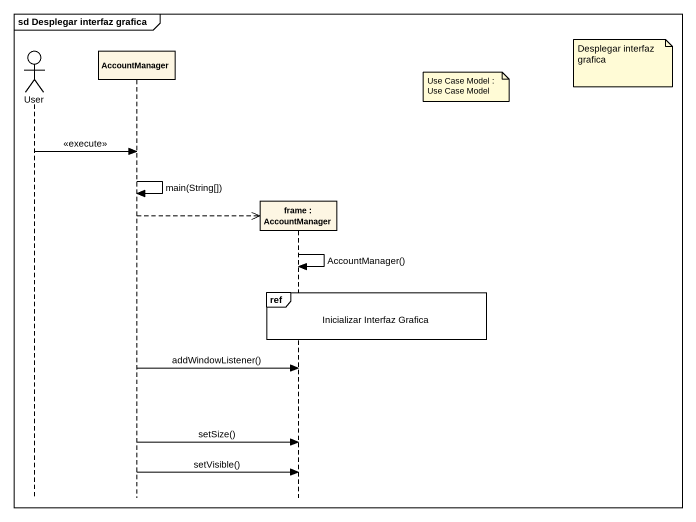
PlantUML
@startuml
mainframe sd Desplegar interfaz grafica
hide footbox
actor User
participant AccountManager
participant "frame : AccountManager" as frame_

note right of frame_ : Desplegar interfaz grafica
note right of frame_ : Use Case Model : Use Case Model
User -> AccountManager : <<execute>>
AccountManager -> AccountManager : main(String[])
AccountManager -->> frame_ **
frame_ -> frame_ : AccountManager()
ref over frame_ : Inicializar Interfaz Grafica
AccountManager -> frame_ : addWindowListener()
AccountManager -> frame_ : setSize()
AccountManager -> frame_ : setVisible()
@enduml
